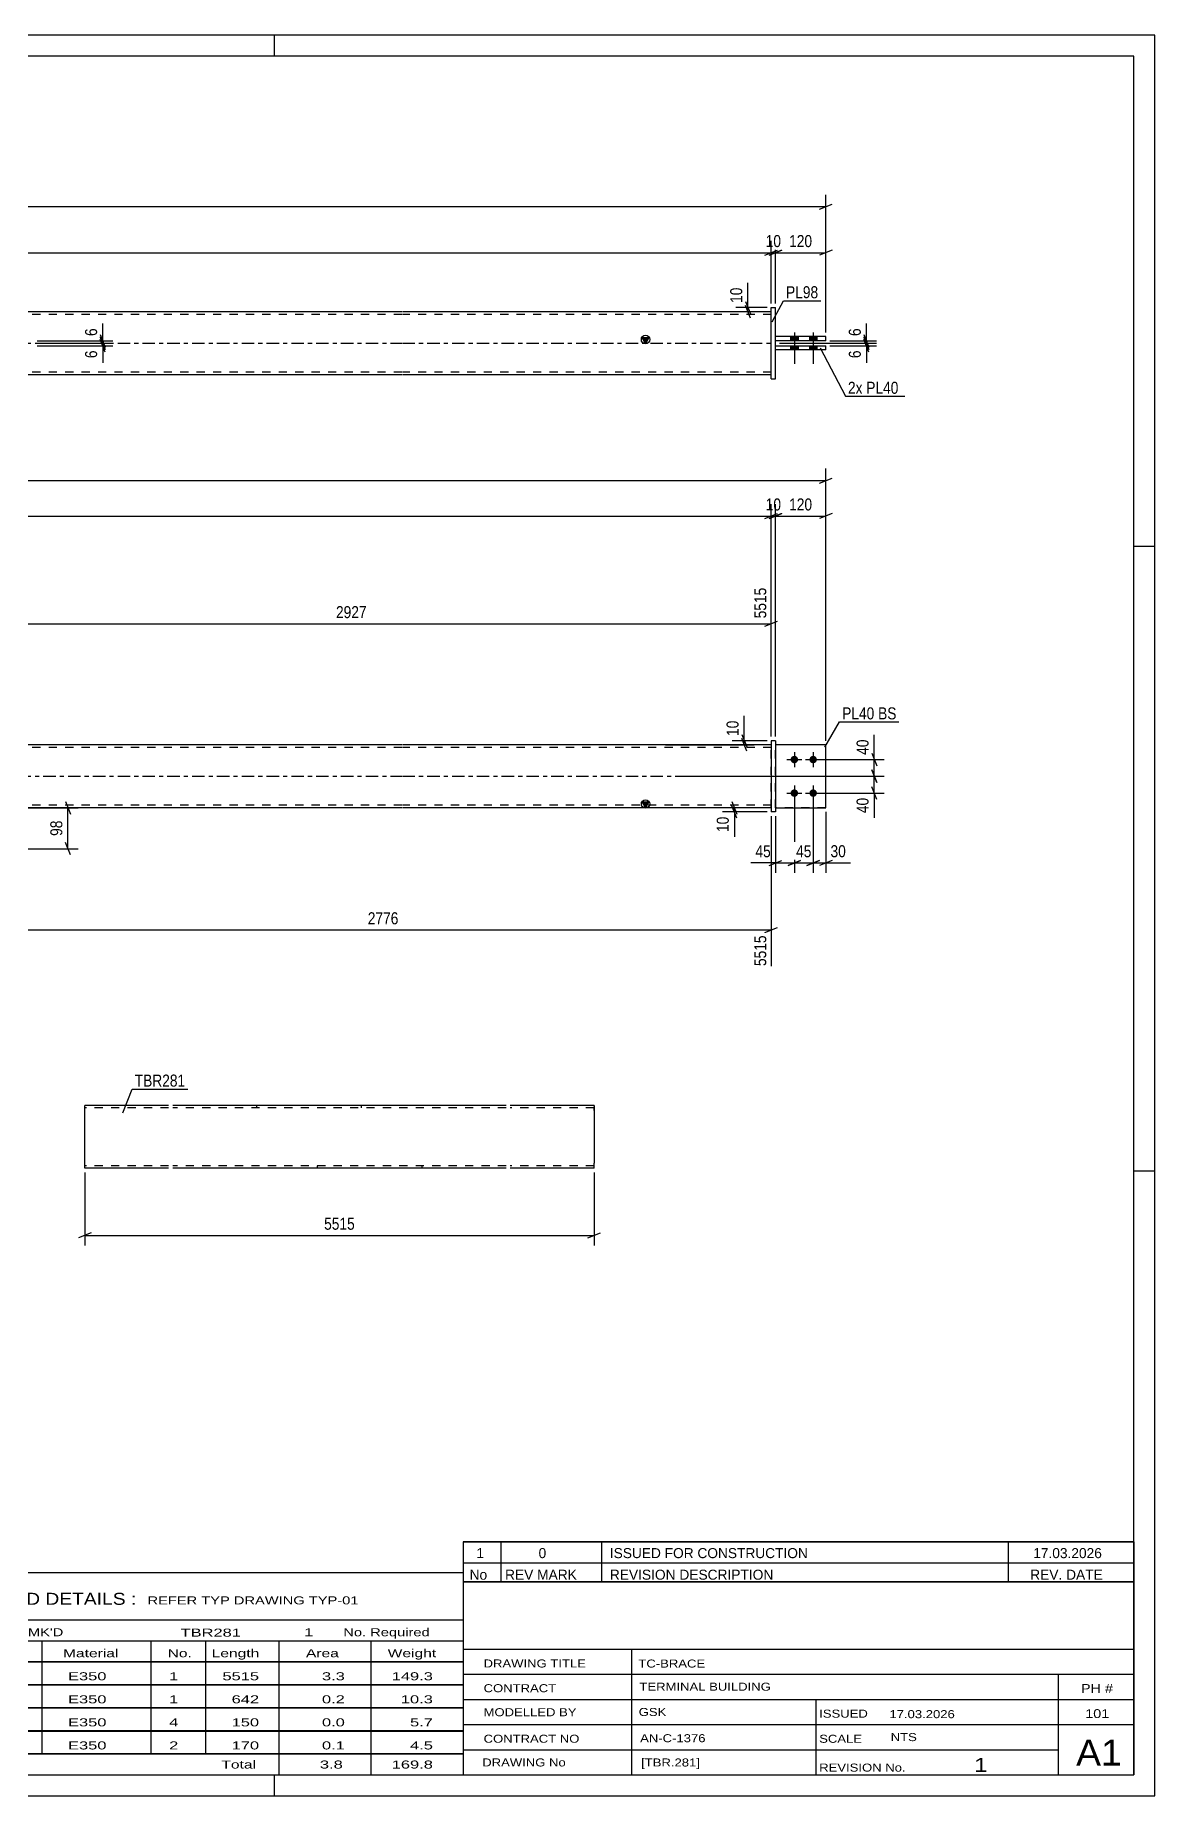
# Model space of a CAD drawing. Header units: millimetres. Extents: x 0 to 594, y 0 to 420.
# Drawn here: x 326.9 to 594, y 0 to 420 of the extents above; entities that cross this region are included whole.
import ezdxf

# ---------------------------------------------------------------- set-up
doc = ezdxf.new("R2010")
doc.units = ezdxf.units.MM
doc.linetypes.add('DXK_LINE_DOT2', pattern=[3.9198, 1.9599, -1.9599])
doc.linetypes.add('DXK_LINE_DOT3', pattern=[5.9187, 2.979, -0.9799, 0.9799, -0.9799])
doc.styles.add('Arial Narrow', font='ARIALN.TTF', dxfattribs={"height": 0.2})

# ---------------------------------------------------------------- blocks, each defined once
blk = doc.blocks.new('Unknown-580575989-1131')
at = {"color": 5, "linetype": 'Continuous'}
for p, q in [((594, 420), (0, 420)), ((384, 415), (384, 420)), ((594, 0), (594, 420)), ((589, 415), (5, 415)), ((589, 5), (589, 415)), ((594, 298), (589, 298)), ((594, 149), (589, 149)), ((5, 5), (589, 5)), ((384, 0), (384, 5)), ((0, 0), (594, 0))]:
    blk.add_line(p, q, dxfattribs=at)
blk = doc.blocks.new('Bolt-580575989-1684 - 1678')
at = {"linetype": 'Continuous'}
for points in [[(508.01, 248.1, -1), (508.01, 246.3, -1)], [(512.51, 248.1, -1), (512.51, 246.3, -1)], [(508.01, 240.1, -1), (508.01, 238.3, -1)], [(512.51, 240.1, -1), (512.51, 238.3, -1)]]:
    blk.add_hatch(color=1, dxfattribs=at).paths.add_polyline_path(points)
at = {"color": 1, "linetype": 'Continuous'}
for p, q in [((508.01, 249), (508.01, 245.4)), ((512.51, 249), (512.51, 245.4)), ((506.21, 247.2), (509.81, 247.2)), ((510.71, 247.2), (514.31, 247.2)), ((508.01, 241), (508.01, 237.4)), ((512.51, 241), (512.51, 237.4)), ((506.21, 239.2), (509.81, 239.2)), ((510.71, 239.2), (514.31, 239.2))]:
    blk.add_line(p, q, dxfattribs=at)
blk = doc.blocks.new('Part-580575989-1705 - 1678')
at = {"color": 2, "linetype": 'Continuous'}
for p, q in [((503.51, 251.7), (502.51, 251.7)), ((502.51, 251.7), (502.51, 234.7)), ((503.51, 251.7), (503.51, 234.7)), ((503.51, 234.7), (502.51, 234.7))]:
    blk.add_line(p, q, dxfattribs=at)
blk = doc.blocks.new('Part-580575989-1710 - 1678')
at = {"color": 7, "linetype": 'DXK_LINE_DOT2'}
for p, q in [((515.51, 250.7), (503.51, 250.7)), ((503.51, 235.7), (503.51, 250.7)), ((515.51, 235.7), (515.51, 250.7)), ((515.51, 235.7), (503.51, 235.7))]:
    blk.add_line(p, q, dxfattribs=at)
blk = doc.blocks.new('Part-580575989-1715 - 1678')
at = {"color": 2, "linetype": 'Continuous'}
for p, q in [((515.51, 250.7), (503.51, 250.7)), ((515.51, 235.7), (515.51, 250.7)), ((503.51, 235.7), (515.51, 235.7))]:
    blk.add_line(p, q, dxfattribs=at)
at = {"color": 7, "linetype": 'DXK_LINE_DOT2'}
blk.add_line((503.51, 250.7), (503.51, 235.7), dxfattribs=at)
blk = doc.blocks.new('Part-580575989-1720 - 1678')
at = {"linetype": 'Continuous'}
blk.add_hatch(color=2, dxfattribs=at).paths.add_polyline_path([(472.51, 235.7), (471.71, 237.1), (473.31, 237.1)])
at = {"color": 2, "linetype": 'Continuous'}
for p, q in [((180.76, 250.7), (92.76, 250.7)), ((414.41, 250.7), (180.86, 250.7)), ((502.51, 250.7), (414.51, 250.7)), ((180.76, 235.7), (92.76, 235.7)), ((414.41, 235.7), (180.86, 235.7)), ((502.51, 235.7), (414.51, 235.7)), ((472.51, 235.7), (471.71, 237.1)), ((471.71, 237.1), (473.31, 237.1)), ((473.31, 237.1), (472.51, 235.7))]:
    blk.add_line(p, q, dxfattribs=at)
at = {"color": 7, "linetype": 'DXK_LINE_DOT2'}
for p, q in [((92.76, 235.7), (92.76, 250.7)), ((180.76, 250.1), (92.76, 250.1)), ((414.41, 250.1), (180.86, 250.1)), ((277.88, 250.7), (277.88, 250.1)), ((302.85, 250.7), (302.85, 250.1)), ((502.51, 250.1), (414.51, 250.1)), ((502.51, 235.7), (502.51, 250.7)), ((180.76, 236.3), (92.76, 236.3)), ((414.41, 236.3), (180.86, 236.3)), ((292.42, 235.7), (292.42, 236.3)), ((317.39, 235.7), (317.39, 236.3)), ((502.51, 236.3), (414.51, 236.3))]:
    blk.add_line(p, q, dxfattribs=at)
at = {"color": 7, "linetype": 'DXK_LINE_DOT3'}
for p, q in [((92.76, 243.2), (180.76, 243.2)), ((180.86, 243.2), (414.41, 243.2)), ((414.51, 243.2), (502.51, 243.2))]:
    blk.add_line(p, q, dxfattribs=at)
at = {"color": 2, "linetype": 'Continuous'}
blk.add_circle((472.51, 236.6), 1, dxfattribs=at)
blk = doc.blocks.new('Part-580575989-1396 - 1368')
at = {"color": 2, "linetype": 'Continuous'}
for p, q in [((515.51, 348.11), (503.51, 348.11)), ((515.51, 347.11), (503.51, 347.11)), ((515.51, 347.11), (515.51, 348.11))]:
    blk.add_line(p, q, dxfattribs=at)
at = {"color": 7, "linetype": 'DXK_LINE_DOT2'}
blk.add_line((503.51, 347.11), (503.51, 348.11), dxfattribs=at)
blk = doc.blocks.new('Part-580575989-1401 - 1368')
at = {"color": 2, "linetype": 'Continuous'}
for p, q in [((503.51, 345.91), (515.51, 345.91)), ((515.51, 344.91), (503.51, 344.91)), ((515.51, 344.91), (515.51, 345.91))]:
    blk.add_line(p, q, dxfattribs=at)
at = {"color": 7, "linetype": 'DXK_LINE_DOT2'}
blk.add_line((503.51, 344.91), (503.51, 345.91), dxfattribs=at)
blk = doc.blocks.new('Part-580575989-1416 - 1368')
at = {"linetype": 'Continuous'}
blk.add_hatch(color=2, dxfattribs=at).paths.add_polyline_path([(472.51, 346.51), (471.71, 347.91), (473.31, 347.91)])
at = {"color": 2, "linetype": 'Continuous'}
for p, q in [((180.76, 354.01), (92.76, 354.01)), ((414.41, 354.01), (180.86, 354.01)), ((502.51, 354.01), (414.51, 354.01)), ((277.88, 347.11), (277.88, 347.21)), ((277.88, 347.21), (302.85, 347.21)), ((277.88, 345.81), (277.88, 345.91)), ((302.85, 345.81), (277.88, 345.81)), ((292.42, 347.11), (292.42, 347.21)), ((292.42, 345.81), (292.42, 345.91)), ((302.85, 347.21), (302.85, 345.81)), ((472.51, 346.51), (471.71, 347.91)), ((471.71, 347.91), (473.31, 347.91)), ((473.31, 347.91), (472.51, 346.51)), ((180.76, 339.01), (92.76, 339.01)), ((414.41, 339.01), (180.86, 339.01)), ((502.51, 339.01), (414.51, 339.01))]:
    blk.add_line(p, q, dxfattribs=at)
at = {"color": 7, "linetype": 'DXK_LINE_DOT2'}
for p, q in [((92.76, 339.01), (92.76, 354.01)), ((180.76, 353.41), (92.76, 353.41)), ((414.41, 353.41), (180.86, 353.41)), ((502.51, 353.41), (414.51, 353.41)), ((502.51, 339.01), (502.51, 354.01)), ((277.88, 347.21), (277.88, 345.91)), ((292.42, 347.21), (292.42, 345.91)), ((302.85, 347.21), (317.39, 347.21)), ((317.39, 345.81), (302.85, 345.81)), ((317.39, 347.21), (317.39, 345.81)), ((180.76, 339.61), (92.76, 339.61)), ((414.41, 339.61), (180.86, 339.61)), ((502.51, 339.61), (414.51, 339.61))]:
    blk.add_line(p, q, dxfattribs=at)
at = {"color": 7, "linetype": 'DXK_LINE_DOT3'}
for p, q in [((92.76, 346.51), (180.76, 346.51)), ((180.86, 346.51), (414.41, 346.51)), ((414.51, 346.51), (502.51, 346.51))]:
    blk.add_line(p, q, dxfattribs=at)
at = {"color": 2, "linetype": 'Continuous'}
blk.add_circle((472.51, 347.41), 1, dxfattribs=at)
blk = doc.blocks.new('Part-580575989-1444 - 1368')
at = {"color": 2, "linetype": 'Continuous'}
for p, q in [((502.51, 338.01), (502.51, 355.01)), ((502.51, 355.01), (503.51, 355.01)), ((503.51, 338.01), (503.51, 355.01)), ((502.51, 338.01), (503.51, 338.01))]:
    blk.add_line(p, q, dxfattribs=at)
blk = doc.blocks.new('Bolt-580575989-1472 - 1368')
at = {"linetype": 'Continuous'}
for points in [[(508.91, 348.11), (507.11, 348.11), (507.11, 347.11), (508.91, 347.11)], [(508.91, 348.11), (507.11, 348.11), (507.11, 347.11), (508.91, 347.11)], [(508.91, 345.91), (507.11, 345.91), (507.11, 344.91), (508.91, 344.91)], [(508.91, 345.91), (507.11, 345.91), (507.11, 344.91), (508.91, 344.91)], [(513.41, 348.11), (511.61, 348.11), (511.61, 347.11), (513.41, 347.11)], [(513.41, 348.11), (511.61, 348.11), (511.61, 347.11), (513.41, 347.11)], [(513.41, 345.91), (511.61, 345.91), (511.61, 344.91), (513.41, 344.91)], [(513.41, 345.91), (511.61, 345.91), (511.61, 344.91), (513.41, 344.91)]]:
    blk.add_hatch(color=1, dxfattribs=at).paths.add_polyline_path(points)
at = {"color": 1, "linetype": 'Continuous'}
for p, q in [((508.01, 349.11), (508.01, 341.61)), ((508.01, 349.11), (508.01, 341.61)), ((512.51, 349.11), (512.51, 341.61)), ((512.51, 349.11), (512.51, 341.61)), ((507.11, 348.11), (507.11, 347.11)), ((507.11, 348.11), (507.11, 347.11)), ((507.11, 345.91), (507.11, 344.91)), ((507.11, 345.91), (507.11, 344.91)), ((508.91, 348.11), (508.91, 347.11)), ((508.91, 348.11), (508.91, 347.11)), ((508.91, 345.91), (508.91, 344.91)), ((508.91, 345.91), (508.91, 344.91)), ((511.61, 348.11), (511.61, 347.11)), ((511.61, 348.11), (511.61, 347.11)), ((511.61, 345.91), (511.61, 344.91)), ((511.61, 345.91), (511.61, 344.91)), ((513.41, 348.11), (513.41, 347.11)), ((513.41, 348.11), (513.41, 347.11)), ((513.41, 345.91), (513.41, 344.91)), ((513.41, 345.91), (513.41, 344.91))]:
    blk.add_line(p, q, dxfattribs=at)
blk = doc.blocks.new('Part-580575989-2546 - 2538')
at = {"color": 2, "linetype": 'Continuous'}
for p, q in [((358.73, 164.69), (338.73, 164.69)), ((338.73, 149.78), (338.73, 164.69)), ((439.25, 164.69), (359.73, 164.69)), ((460.25, 164.69), (440.25, 164.69)), ((460.25, 164.69), (460.25, 164.6)), ((460.25, 164.6), (460.25, 163.49)), ((460.25, 163.49), (460.25, 150.89)), ((338.73, 149.69), (338.73, 149.78)), ((358.73, 149.69), (338.73, 149.69)), ((439.25, 149.69), (359.73, 149.69)), ((460.25, 149.69), (440.25, 149.69)), ((460.25, 149.69), (460.25, 150.89))]:
    blk.add_line(p, q, dxfattribs=at)
at = {"color": 7, "linetype": 'DXK_LINE_DOT2'}
for p, q in [((358.73, 164.09), (338.73, 164.09)), ((439.25, 164.09), (359.73, 164.09)), ((379.73, 164.69), (379.73, 164.09)), ((404.7, 164.69), (404.7, 164.09)), ((460.25, 164.09), (440.25, 164.09)), ((460.25, 163.49), (460.25, 164.34)), ((338.73, 150.29), (338.73, 150.33)), ((358.73, 150.29), (338.73, 150.29)), ((439.25, 150.29), (359.73, 150.29)), ((394.28, 149.69), (394.28, 150.29)), ((419.25, 149.69), (419.25, 150.29)), ((460.25, 150.29), (440.25, 150.29)), ((460.25, 150.33), (460.25, 150.66)), ((460.25, 150.29), (460.25, 150.33))]:
    blk.add_line(p, q, dxfattribs=at)
blk = doc.blocks.new('StraightDimension-580575989-2042 - 1678')
at = {"color": 7, "linetype": 'Continuous'}
for p, q in [((502.51, 252.7), (502.51, 308.13)), ((503.51, 252.7), (503.51, 308.13)), ((501.01, 304.68), (504.01, 305.88)), ((505.01, 305.88), (502.01, 304.68)), ((502.51, 305.28), (503.51, 305.28))]:
    blk.add_line(p, q, dxfattribs=at)
at = {"color": 0}
blk.add_wipeout([(505.44, 306.03), (505.44, 310.23), (500.58, 310.23), (500.58, 306.03)], dxfattribs=at)
at = {"color": 3, "style": 'Arial Narrow'}
blk.add_text('10', height=2.863, dxfattribs=at).set_placement((501.18, 306.63))
blk = doc.blocks.new('StraightDimension-580575989-1945 - 1678')
at = {"color": 7, "linetype": 'Continuous'}
for p, q in [((508.01, 238.2), (508.01, 220.15)), ((503.51, 233.7), (503.51, 220.15)), ((502.01, 221.95), (505.01, 223.15)), ((509.51, 223.15), (506.51, 221.95)), ((503.51, 222.55), (508.01, 222.55))]:
    blk.add_line(p, q, dxfattribs=at)
at = {"color": 0}
blk.add_wipeout([(502.99, 223.3), (502.99, 227.5), (498.13, 227.5), (498.13, 223.3)], dxfattribs=at)
at = {"color": 7, "linetype": 'Continuous'}
blk.add_line((503.51, 222.55), (497.61, 222.55), dxfattribs=at)
blk.add_line((503.51, 222.55), (497.61, 222.55), dxfattribs=at)
at = {"color": 3, "style": 'Arial Narrow'}
blk.add_text('45', height=2.863, dxfattribs=at).set_placement((498.73, 223.9))
blk = doc.blocks.new('StraightDimension-580575989-2004 - 1678')
at = {"color": 7, "linetype": 'Continuous'}
for p, q in [((526.47, 244.72), (527.67, 241.72)), ((481.18, 243.22), (529.47, 243.22)), ((527.67, 237.7), (526.47, 240.7)), ((527.07, 239.2), (527.07, 243.22)), ((513.51, 239.2), (529.47, 239.2))]:
    blk.add_line(p, q, dxfattribs=at)
at = {"color": 0}
blk.add_wipeout([(526.32, 238.68), (522.12, 238.68), (522.12, 233.82), (526.32, 233.82)], dxfattribs=at)
at = {"color": 7, "linetype": 'Continuous'}
blk.add_line((527.07, 239.2), (527.07, 233.29), dxfattribs=at)
blk.add_line((527.07, 239.2), (527.07, 233.29), dxfattribs=at)
at = {"color": 3, "style": 'Arial Narrow'}
blk.add_text('40', height=2.863, rotation=90.0002, dxfattribs=at).set_placement((525.72, 234.42))
blk = doc.blocks.new('StraightDimension-580575989-1736 - 1678')
at = {"color": 7, "linetype": 'Continuous'}
for p, q in [((79.76, 251.7), (79.76, 316.6)), ((515.51, 251.7), (515.51, 316.6)), ((81.26, 314.35), (78.26, 313.15)), ((79.76, 313.75), (515.51, 313.75)), ((514.01, 313.15), (517.01, 314.35))]:
    blk.add_line(p, q, dxfattribs=at)
at = {"color": 0}
blk.add_wipeout([(301.89, 314.5), (301.89, 318.7), (293.38, 318.7), (293.38, 314.5)], dxfattribs=at)
at = {"color": 3, "style": 'Arial Narrow'}
blk.add_text('5775', height=2.863, dxfattribs=at).set_placement((293.98, 315.1))
blk = doc.blocks.new('StraightDimension-580575989-2047 - 1678')
at = {"color": 7, "linetype": 'Continuous'}
for p, q in [((91.76, 252.7), (91.76, 308.13)), ((502.51, 252.7), (502.51, 308.13)), ((93.26, 305.88), (90.26, 304.68)), ((91.76, 305.28), (502.51, 305.28)), ((501.01, 304.68), (504.01, 305.88))]:
    blk.add_line(p, q, dxfattribs=at)
at = {"color": 0}
blk.add_wipeout([(301.39, 306.03), (301.39, 310.23), (292.88, 310.23), (292.88, 306.03)], dxfattribs=at)
at = {"color": 3, "style": 'Arial Narrow'}
blk.add_text('5525', height=2.863, dxfattribs=at).set_placement((293.48, 306.63))
blk = doc.blocks.new('StraightDimension-580575989-1798 - 1678')
at = {"color": 7, "linetype": 'Continuous'}
for p, q in [((302.14, 251.7), (302.14, 288.21)), ((502.51, 252.7), (502.51, 288.21)), ((303.64, 280.19), (300.64, 278.99)), ((302.14, 279.59), (502.51, 279.59)), ((501.01, 278.99), (504.01, 280.19))]:
    blk.add_line(p, q, dxfattribs=at)
at = {"color": 0, "linetype": 'Continuous'}
blk.add_wipeout([(501.91, 288.81), (497.71, 288.81), (497.71, 280.29), (501.91, 280.29)], dxfattribs=at)
at = {"color": 0}
blk.add_wipeout([(406.58, 280.34), (406.58, 284.54), (398.07, 284.54), (398.07, 280.34)], dxfattribs=at)
at = {"color": 3, "linetype": 'Continuous', "style": 'Arial Narrow'}
blk.add_text('5515', height=2.863, rotation=90.0002, dxfattribs=at).set_placement((501.31, 280.89))
at = {"color": 3, "style": 'Arial Narrow'}
blk.add_text('2927', height=2.863, dxfattribs=at).set_placement((398.67, 280.94))
blk = doc.blocks.new('StraightDimension-580575989-1955 - 1678')
at = {"color": 7, "linetype": 'Continuous'}
for p, q in [((508.01, 238.2), (508.01, 220.15)), ((512.51, 238.2), (512.51, 220.15)), ((506.51, 221.95), (509.51, 223.15)), ((514.01, 223.15), (511.01, 221.95)), ((508.01, 222.55), (512.51, 222.55))]:
    blk.add_line(p, q, dxfattribs=at)
at = {"color": 0}
blk.add_wipeout([(512.69, 223.3), (512.69, 227.5), (507.83, 227.5), (507.83, 223.3)], dxfattribs=at)
at = {"color": 3, "style": 'Arial Narrow'}
blk.add_text('45', height=2.863, dxfattribs=at).set_placement((508.43, 223.9))
blk = doc.blocks.new('StraightDimension-580575989-1878 - 1678')
at = {"color": 7, "linetype": 'Continuous'}
for p, q in [((317.29, 234.7), (317.29, 197.94)), ((502.51, 233.7), (502.51, 197.94)), ((318.79, 207.15), (315.79, 205.95)), ((317.29, 206.55), (502.51, 206.55)), ((501.01, 205.95), (504.01, 207.15))]:
    blk.add_line(p, q, dxfattribs=at)
at = {"color": 0}
blk.add_wipeout([(414.16, 207.3), (414.16, 211.5), (405.65, 211.5), (405.65, 207.3)], dxfattribs=at)
at = {"color": 0, "linetype": 'Continuous'}
blk.add_wipeout([(501.91, 205.85), (497.71, 205.85), (497.71, 197.34), (501.91, 197.34)], dxfattribs=at)
at = {"color": 3, "style": 'Arial Narrow'}
blk.add_text('2776', height=2.863, dxfattribs=at).set_placement((406.25, 207.9))
at = {"color": 3, "linetype": 'Continuous', "style": 'Arial Narrow'}
blk.add_text('5515', height=2.863, rotation=90.0002, dxfattribs=at).set_placement((501.31, 197.94))
blk = doc.blocks.new('StraightDimension-580575989-1936 - 1678')
at = {"color": 7, "linetype": 'Continuous'}
for p, q in [((501.51, 235.7), (490.86, 235.7)), ((493.11, 237.2), (494.31, 234.2)), ((494.31, 233.2), (493.11, 236.2)), ((493.71, 234.7), (493.71, 235.7)), ((501.51, 234.7), (490.86, 234.7))]:
    blk.add_line(p, q, dxfattribs=at)
at = {"color": 0}
blk.add_wipeout([(492.96, 234.18), (488.76, 234.18), (488.76, 229.32), (492.96, 229.32)], dxfattribs=at)
at = {"color": 7, "linetype": 'Continuous'}
blk.add_line((493.71, 234.7), (493.71, 228.79), dxfattribs=at)
blk.add_line((493.71, 234.7), (493.71, 228.79), dxfattribs=at)
at = {"color": 3, "style": 'Arial Narrow'}
blk.add_text('10', height=2.863, rotation=90.0002, dxfattribs=at).set_placement((492.36, 229.92))
blk = doc.blocks.new('StraightDimension-580575989-1965 - 1678')
at = {"color": 7, "linetype": 'Continuous'}
for p, q in [((512.51, 238.2), (512.51, 220.15)), ((515.51, 234.7), (515.51, 220.15)), ((511.01, 221.95), (514.01, 223.15)), ((517.01, 223.15), (514.01, 221.95)), ((512.51, 222.55), (515.51, 222.55))]:
    blk.add_line(p, q, dxfattribs=at)
at = {"color": 0}
blk.add_wipeout([(520.89, 223.3), (520.89, 227.5), (516.04, 227.5), (516.04, 223.3)], dxfattribs=at)
at = {"color": 7, "linetype": 'Continuous'}
blk.add_line((515.51, 222.55), (521.42, 222.55), dxfattribs=at)
blk.add_line((515.51, 222.55), (521.42, 222.55), dxfattribs=at)
at = {"color": 3, "style": 'Arial Narrow'}
blk.add_text('30', height=2.863, dxfattribs=at).set_placement((516.64, 223.9))
blk = doc.blocks.new('StraightDimension-580575989-1993 - 1678')
at = {"color": 7, "linetype": 'Continuous'}
for p, q in [((323.03, 235.7), (337.13, 235.7)), ((334.13, 237.2), (335.33, 234.2)), ((334.73, 225.94), (334.73, 235.7)), ((335.33, 224.44), (334.13, 227.44)), ((321.76, 225.94), (337.13, 225.94))]:
    blk.add_line(p, q, dxfattribs=at)
at = {"color": 0}
blk.add_wipeout([(333.98, 233.25), (329.78, 233.25), (329.78, 228.39), (333.98, 228.39)], dxfattribs=at)
at = {"color": 3, "style": 'Arial Narrow'}
blk.add_text('98', height=2.863, rotation=90.0002, dxfattribs=at).set_placement((333.38, 228.99))
blk = doc.blocks.new('StraightDimension-580575989-2014 - 1678')
at = {"color": 7, "linetype": 'Continuous'}
for p, q in [((526.47, 248.7), (527.67, 245.7)), ((513.51, 247.2), (529.47, 247.2)), ((527.67, 241.72), (526.47, 244.72)), ((527.07, 243.22), (527.07, 247.2)), ((481.18, 243.22), (529.47, 243.22))]:
    blk.add_line(p, q, dxfattribs=at)
at = {"color": 0}
blk.add_wipeout([(526.32, 252.58), (522.12, 252.58), (522.12, 247.73), (526.32, 247.73)], dxfattribs=at)
at = {"color": 7, "linetype": 'Continuous'}
blk.add_line((527.07, 247.2), (527.07, 253.11), dxfattribs=at)
blk.add_line((527.07, 247.2), (527.07, 253.11), dxfattribs=at)
at = {"color": 3, "style": 'Arial Narrow'}
blk.add_text('40', height=2.863, rotation=90.0002, dxfattribs=at).set_placement((525.72, 248.33))
blk = doc.blocks.new('StraightDimension-580575989-2027 - 1678')
at = {"color": 7, "linetype": 'Continuous'}
for p, q in [((495.45, 253.2), (496.65, 250.2)), ((496.65, 249.22), (495.45, 252.22)), ((477.3, 250.72), (498.45, 250.72)), ((501.51, 251.7), (493.2, 251.7)), ((496.05, 250.72), (496.05, 251.7))]:
    blk.add_line(p, q, dxfattribs=at)
at = {"color": 0}
blk.add_wipeout([(495.3, 257.08), (491.1, 257.08), (491.1, 252.23), (495.3, 252.23)], dxfattribs=at)
at = {"color": 7, "linetype": 'Continuous'}
blk.add_line((496.05, 251.7), (496.05, 257.61), dxfattribs=at)
blk.add_line((496.05, 251.7), (496.05, 257.61), dxfattribs=at)
at = {"color": 3, "style": 'Arial Narrow'}
blk.add_text('10', height=2.863, rotation=90.0002, dxfattribs=at).set_placement((494.7, 252.83))
blk = doc.blocks.new('StraightDimension-580575989-2032 - 1678')
at = {"color": 7, "linetype": 'Continuous'}
for p, q in [((503.51, 252.7), (503.51, 308.13)), ((515.51, 251.7), (515.51, 308.13)), ((502.01, 304.68), (505.01, 305.88)), ((503.51, 305.28), (515.51, 305.28)), ((517.01, 305.88), (514.01, 304.68))]:
    blk.add_line(p, q, dxfattribs=at)
at = {"color": 0}
blk.add_wipeout([(512.85, 306.03), (512.85, 310.23), (506.17, 310.23), (506.17, 306.03)], dxfattribs=at)
at = {"color": 3, "style": 'Arial Narrow'}
blk.add_text('120', height=2.863, dxfattribs=at).set_placement((506.77, 306.63))
blk = doc.blocks.new('StraightDimension-580575989-1541 - 1368')
at = {"color": 7, "linetype": 'Continuous'}
for p, q in [((342.42, 348.61), (343.62, 345.61)), ((327.41, 347.11), (345.42, 347.11)), ((327.41, 346.51), (345.42, 346.51)), ((343.62, 345.01), (342.42, 348.01)), ((343.02, 346.51), (343.02, 347.11))]:
    blk.add_line(p, q, dxfattribs=at)
at = {"color": 0}
blk.add_wipeout([(342.27, 350.67), (338.07, 350.67), (338.07, 347.64), (342.27, 347.64)], dxfattribs=at)
at = {"color": 7, "linetype": 'Continuous'}
blk.add_line((343.02, 347.11), (343.02, 351.19), dxfattribs=at)
blk.add_line((343.02, 347.11), (343.02, 351.19), dxfattribs=at)
at = {"color": 3, "style": 'Arial Narrow'}
blk.add_text('6', height=2.86, rotation=90.0002, dxfattribs=at).set_placement((341.67, 348.24))
blk = doc.blocks.new('StraightDimension-580575989-1561 - 1368')
at = {"color": 7, "linetype": 'Continuous'}
for p, q in [((503.51, 356.01), (503.51, 370.96)), ((515.51, 349.11), (515.51, 370.96)), ((502.01, 367.51), (505.01, 368.71)), ((503.51, 368.11), (515.51, 368.11)), ((517.01, 368.71), (514.01, 367.51))]:
    blk.add_line(p, q, dxfattribs=at)
at = {"color": 0}
blk.add_wipeout([(512.85, 368.86), (512.85, 373.06), (506.17, 373.06), (506.17, 368.86)], dxfattribs=at)
at = {"color": 3, "style": 'Arial Narrow'}
blk.add_text('120', height=2.863, dxfattribs=at).set_placement((506.77, 369.46))
blk = doc.blocks.new('StraightDimension-580575989-1571 - 1368')
at = {"color": 7, "linetype": 'Continuous'}
for p, q in [((502.51, 356.01), (502.51, 370.96)), ((503.51, 356.01), (503.51, 370.96)), ((501.01, 367.51), (504.01, 368.71)), ((505.01, 368.71), (502.01, 367.51)), ((502.51, 368.11), (503.51, 368.11))]:
    blk.add_line(p, q, dxfattribs=at)
at = {"color": 0}
blk.add_wipeout([(505.44, 368.86), (505.44, 373.06), (500.58, 373.06), (500.58, 368.86)], dxfattribs=at)
at = {"color": 3, "style": 'Arial Narrow'}
blk.add_text('10', height=2.863, dxfattribs=at).set_placement((501.18, 369.46))
blk = doc.blocks.new('StraightDimension-580575989-1632 - 1368')
at = {"color": 7, "linetype": 'Continuous'}
for p, q in [((504.51, 346.51), (527.61, 346.51)), ((516.51, 345.91), (527.61, 345.91)), ((524.61, 348.01), (525.81, 345.01)), ((525.81, 344.41), (524.61, 347.41)), ((525.21, 345.91), (525.21, 346.51))]:
    blk.add_line(p, q, dxfattribs=at)
at = {"color": 0}
blk.add_wipeout([(524.46, 345.39), (520.26, 345.39), (520.26, 342.36), (524.46, 342.36)], dxfattribs=at)
at = {"color": 7, "linetype": 'Continuous'}
blk.add_line((525.21, 345.91), (525.21, 341.84), dxfattribs=at)
blk.add_line((525.21, 345.91), (525.21, 341.84), dxfattribs=at)
at = {"color": 3, "style": 'Arial Narrow'}
blk.add_text('6', height=2.86, rotation=90.0002, dxfattribs=at).set_placement((523.86, 342.96))
blk = doc.blocks.new('StraightDimension-580575989-1550 - 1368')
at = {"color": 7, "linetype": 'Continuous'}
for p, q in [((81.26, 379.71), (78.26, 378.51)), ((79.76, 349.11), (79.76, 381.96)), ((79.76, 379.11), (515.51, 379.11)), ((514.01, 378.51), (517.01, 379.71)), ((515.51, 349.11), (515.51, 381.96))]:
    blk.add_line(p, q, dxfattribs=at)
at = {"color": 0}
blk.add_wipeout([(301.89, 379.86), (301.89, 384.06), (293.38, 384.06), (293.38, 379.86)], dxfattribs=at)
at = {"color": 3, "style": 'Arial Narrow'}
blk.add_text('5775', height=2.863, dxfattribs=at).set_placement((293.98, 380.46))
blk = doc.blocks.new('StraightDimension-580575989-1545 - 1368')
at = {"color": 7, "linetype": 'Continuous'}
for p, q in [((327.41, 346.51), (345.42, 346.51)), ((327.41, 345.91), (345.42, 345.91)), ((342.42, 348.01), (343.62, 345.01)), ((343.62, 344.41), (342.42, 347.41)), ((343.02, 345.91), (343.02, 346.51))]:
    blk.add_line(p, q, dxfattribs=at)
at = {"color": 0}
blk.add_wipeout([(342.27, 345.39), (338.07, 345.39), (338.07, 342.36), (342.27, 342.36)], dxfattribs=at)
at = {"color": 7, "linetype": 'Continuous'}
blk.add_line((343.02, 345.91), (343.02, 341.84), dxfattribs=at)
blk.add_line((343.02, 345.91), (343.02, 341.84), dxfattribs=at)
at = {"color": 3, "style": 'Arial Narrow'}
blk.add_text('6', height=2.86, rotation=90.0002, dxfattribs=at).set_placement((341.67, 342.96))
blk = doc.blocks.new('StraightDimension-580575989-1581 - 1368')
at = {"color": 7, "linetype": 'Continuous'}
for p, q in [((92.76, 356.01), (92.76, 370.96)), ((502.51, 356.01), (502.51, 370.96)), ((94.26, 368.71), (91.26, 367.51)), ((92.76, 368.11), (502.51, 368.11)), ((501.01, 367.51), (504.01, 368.71))]:
    blk.add_line(p, q, dxfattribs=at)
at = {"color": 0}
blk.add_wipeout([(301.89, 368.86), (301.89, 373.06), (293.38, 373.06), (293.38, 368.86)], dxfattribs=at)
at = {"color": 3, "style": 'Arial Narrow'}
blk.add_text('5515', height=2.863, dxfattribs=at).set_placement((293.98, 369.46))
blk = doc.blocks.new('StraightDimension-580575989-1612 - 1368')
at = {"color": 7, "linetype": 'Continuous'}
for p, q in [((501.51, 355.01), (494.08, 355.01)), ((501.51, 354.01), (494.08, 354.01)), ((496.33, 356.51), (497.53, 353.51)), ((497.53, 352.51), (496.33, 355.51)), ((496.93, 354.01), (496.93, 355.01))]:
    blk.add_line(p, q, dxfattribs=at)
at = {"color": 0}
blk.add_wipeout([(496.18, 360.4), (491.98, 360.4), (491.98, 355.54), (496.18, 355.54)], dxfattribs=at)
at = {"color": 7, "linetype": 'Continuous'}
blk.add_line((496.93, 355.01), (496.93, 360.92), dxfattribs=at)
blk.add_line((496.93, 355.01), (496.93, 360.92), dxfattribs=at)
at = {"color": 3, "style": 'Arial Narrow'}
blk.add_text('10', height=2.863, rotation=90.0002, dxfattribs=at).set_placement((495.58, 356.14))
blk = doc.blocks.new('StraightDimension-580575989-1623 - 1368')
at = {"color": 7, "linetype": 'Continuous'}
for p, q in [((524.61, 348.61), (525.81, 345.61)), ((504.51, 346.51), (527.61, 346.51)), ((516.51, 347.11), (527.61, 347.11)), ((525.81, 345.01), (524.61, 348.01)), ((525.21, 346.51), (525.21, 347.11))]:
    blk.add_line(p, q, dxfattribs=at)
at = {"color": 0}
blk.add_wipeout([(524.46, 350.67), (520.26, 350.67), (520.26, 347.64), (524.46, 347.64)], dxfattribs=at)
at = {"color": 7, "linetype": 'Continuous'}
blk.add_line((525.21, 347.11), (525.21, 351.19), dxfattribs=at)
blk.add_line((525.21, 347.11), (525.21, 351.19), dxfattribs=at)
at = {"color": 3, "style": 'Arial Narrow'}
blk.add_text('6', height=2.86, rotation=90.0002, dxfattribs=at).set_placement((523.86, 348.24))
blk = doc.blocks.new('StraightDimension-580575989-2552 - 2538')
at = {"color": 7, "linetype": 'Continuous'}
for p, q in [((338.73, 148.69), (338.73, 131.29)), ((460.25, 148.69), (460.25, 131.29)), ((340.23, 134.29), (337.23, 133.09)), ((338.73, 133.69), (460.25, 133.69)), ((458.75, 133.09), (461.75, 134.29))]:
    blk.add_line(p, q, dxfattribs=at)
at = {"color": 0}
blk.add_wipeout([(403.75, 134.44), (403.75, 138.64), (395.24, 138.64), (395.24, 134.44)], dxfattribs=at)
at = {"color": 3, "style": 'Arial Narrow'}
blk.add_text('5515', height=2.863, dxfattribs=at).set_placement((395.84, 135.04))
blk = doc.blocks.new('Unknown-580575989-4456')
at = {"color": 7, "linetype": 'Continuous'}
for p, q in [((429, 51.05), (429, 5)), ((429, 51.05), (589, 51.05)), ((589, 51), (589, 5)), ((429, 35), (589, 35)), ((469.14, 35), (469.14, 5)), ((429, 29), (589, 29)), ((571, 5.05), (571, 29.05)), ((429, 23), (589, 23)), ((513.14, 23), (513.14, 5)), ((429, 17), (589, 17)), ((429, 11), (571, 11)), ((429, 5), (589, 5))]:
    blk.add_line(p, q, dxfattribs=at)
at = {"color": 7, "style": 'Arial Narrow'}
for s, height, width, p in [('DRAWING TITLE', 1.9089, 1.425378, (433.88, 30.61)), ('TC-BRACE', 1.909, 1.425378, (470.81, 30.59)), ('CONTRACT', 1.909, 1.425378, (433.88, 24.71)), ('TERMINAL BUILDING', 1.9089, 1.425378, (471.06, 25.07)), ('MODELLED BY', 1.9089, 1.425378, (433.88, 18.98)), ('GSK', 1.909, 1.425378, (470.88, 19.04)), ('ISSUED', 1.909, 1.425378, (513.94, 18.64)), ('17.03.2026', 1.909, 1.425378, (530.69, 18.52)), ('CONTRACT NO', 1.9089, 1.425378, (433.88, 12.66)), ('AN-C-1376', 1.909, 1.425378, (471.23, 12.78)), ('SCALE', 1.909, 1.425378, (513.94, 12.65)), ('A1', 6.204, 1.25, (575.24, 7.2)), ('DRAWING No', 1.909, 1.425378, (433.56, 7)), ('[TBR.281]', 1.909, 1.425378, (471.46, 6.99)), ('1', 3.34, 1.5, (550.91, 5.68)), ('REVISION No.', 1.9089, 1.425378, (513.94, 5.77))]:
    blk.add_text(s, height=height, dxfattribs=dict(at, width=width)).set_placement(p)
at = {"color": 7, "linetype": 'Continuous', "style": 'Arial Narrow'}
for s, height, width, p in [('PH #', 2.1, 1.42538, (576.4, 24.55)), ('101', 2.1, 1.42538, (577.41, 18.55)), ('NTS', 1.909, 1.425378, (531, 13.05))]:
    blk.add_text(s, height=height, dxfattribs=dict(at, width=width)).set_placement(p)
blk = doc.blocks.new('Unknown-580575989-4457')
at = {"color": 7, "linetype": 'Continuous'}
for p, q in [((429, 60.55), (589, 60.55)), ((589, 60.55), (429, 60.55)), ((429, 60.55), (429, 55.55)), ((438, 60.55), (438, 55.55)), ((462, 60.55), (462, 55.55)), ((559, 60.55), (559, 55.55)), ((589, 60.55), (589, 55.55)), ((429, 55.55), (589, 55.55)), ((429, 55.55), (429, 51.05)), ((429, 55.55), (589, 55.55)), ((438, 55.55), (438, 51.05)), ((462, 55.55), (462, 51.05)), ((559, 55.55), (559, 51.05)), ((589, 55.55), (589, 51.05)), ((589, 51.05), (429, 51.05))]:
    blk.add_line(p, q, dxfattribs=at)
at = {"color": 7, "linetype": 'Continuous', "style": 'Arial Narrow'}
for s, height, width, p in [('1', 2.39, 1.196471, (432.16, 56.7)), ('0', 2.39, 1.196471, (447, 56.7)), ('ISSUED FOR CONSTRUCTION', 2.3861, 1.196471, (464, 56.7)), ('17.03.2026', 2.386, 1.196471, (565, 56.7)), ('No', 2.386, 1.2, (430.54, 51.55)), ('REV MARK', 2.386, 1.2, (439, 51.55)), ('REVISION DESCRIPTION', 2.3861, 1.2, (464, 51.55)), ('REV. DATE', 2.386, 1.2, (564.28, 51.55))]:
    blk.add_text(s, height=height, dxfattribs=dict(at, width=width)).set_placement(p)
blk = doc.blocks.new('Unknown-580575989-4458')
at = {"color": 7, "linetype": 'Continuous'}
for p, q in [((269, 53.25), (429, 53.25)), ((269, 42), (269, 53.25)), ((429, 53.25), (429, 42)), ((269, 42), (429, 42)), ((269, 42), (269, 37)), ((429, 42), (429, 37)), ((269, 37), (429, 37)), ((269, 37), (269, 32)), ((293, 37), (293, 32)), ((328.5, 37), (328.5, 32)), ((354.5, 37), (354.5, 32)), ((367.5, 37), (367.5, 32)), ((385, 37), (385, 32)), ((407, 37), (407, 32)), ((429, 37), (429, 32)), ((269, 32), (429, 32)), ((269, 31.95), (269, 26.55)), ((269, 31.95), (429, 31.95)), ((293, 32), (293, 26.5)), ((328.5, 32), (328.5, 26.5)), ((354.5, 32), (354.5, 26.5)), ((367.5, 32), (367.5, 26.5)), ((385, 32), (385, 26.5)), ((407, 32), (407, 26.5)), ((429, 31.95), (429, 26.55)), ((269, 26.55), (429, 26.55)), ((269, 26.45), (269, 21.05)), ((269, 26.45), (429, 26.45)), ((293, 26.5), (293, 21)), ((328.5, 26.5), (328.5, 21)), ((354.5, 26.5), (354.5, 21)), ((367.5, 26.5), (367.5, 21)), ((385, 26.5), (385, 21)), ((407, 26.5), (407, 21)), ((429, 26.45), (429, 21.05)), ((269, 21.05), (429, 21.05)), ((293, 21), (293, 15.5)), ((328.5, 21), (328.5, 15.5)), ((354.5, 21), (354.5, 15.5)), ((367.5, 21), (367.5, 15.5)), ((385, 21), (385, 15.5)), ((407, 21), (407, 15.5)), ((269, 20.95), (269, 15.55)), ((269, 20.95), (429, 20.95)), ((429, 20.95), (429, 15.55)), ((269, 15.55), (429, 15.55)), ((269, 15.45), (269, 10.05)), ((269, 15.45), (429, 15.45)), ((293, 15.5), (293, 10)), ((328.5, 15.5), (328.5, 10)), ((354.5, 15.5), (354.5, 10)), ((367.5, 15.5), (367.5, 10)), ((385, 15.5), (385, 10)), ((407, 15.5), (407, 10)), ((429, 15.45), (429, 10.05)), ((269, 10.05), (429, 10.05)), ((269, 10), (429, 10)), ((269, 10), (269, 5)), ((385, 10), (385, 5)), ((407, 10), (407, 5)), ((429, 10), (429, 5)), ((269, 5), (429, 5))]:
    blk.add_line(p, q, dxfattribs=at)
at = {"color": 7, "style": 'Arial Narrow'}
for s, height, width, p in [('GENERAL NOTES & WELD DETAILS :', 2.8633, 1.4, (270.15, 45.56)), ('REFER TYP DRAWING TYP-01', 1.9089, 1.6, (353.7, 45.66)), ("MATERIAL LIST FOR ASSEMBLY MK'D", 1.9089, 1.6, (270.15, 38.06)), ('TBR281', 1.909, 1.794707, (361.59, 37.97)), ('1', 1.91, 1.794707, (391.08, 38.06)), ('No. Required', 1.9089, 1.6, (400.41, 38.06)), ('Mark', 1.909, 1.7, (270.34, 33)), ('Profile', 1.909, 1.7, (303.41, 33)), ('Material', 1.909, 1.7, (333.54, 33.06)), ('No.', 1.909, 1.7, (358.5, 33.06)), ('Length', 1.909, 1.7, (369, 33.06)), ('Area', 1.909, 1.7, (391.5, 33.06)), ('Weight', 1.909, 1.7, (411, 33.06))]:
    blk.add_text(s, height=height, dxfattribs=dict(at, width=width)).set_placement(p)
at = {"color": 7, "linetype": 'Continuous', "style": 'Arial Narrow'}
for s, height, width, p in [('TBR281', 1.909, 1.794707, (270.5, 27.56)), ('SHS150*6', 1.909, 1.794707, (295, 27.56)), ('E350', 1.909, 1.794707, (334.74, 27.56)), ('1', 1.91, 1.794707, (358.86, 27.56)), ('5515', 1.909, 1.794707, (371.58, 27.56)), ('3.3', 1.909, 1.794707, (395.32, 27.56)), ('149.3', 1.909, 1.794707, (411.96, 27.56)), ('PL300', 1.909, 1.794707, (270.5, 22.06)), ('PL12*170', 1.909, 1.794707, (295, 22.06)), ('E350', 1.909, 1.794707, (334.74, 22.06)), ('1', 1.91, 1.794707, (358.86, 22.06)), ('642', 1.909, 1.794707, (373.77, 22.06)), ('0.2', 1.909, 1.794707, (395.32, 22.06)), ('10.3', 1.909, 1.794707, (414.14, 22.06)), ('PL40', 1.909, 1.794707, (270.5, 16.56)), ('PL10*120', 1.909, 1.794707, (295, 16.56)), ('E350', 1.909, 1.794707, (334.74, 16.56)), ('4', 1.91, 1.794707, (358.86, 16.56)), ('150', 1.909, 1.794707, (373.77, 16.56)), ('0.0', 1.909, 1.794707, (395.32, 16.56)), ('5.7', 1.909, 1.794707, (416.33, 16.56)), ('PL98', 1.909, 1.794707, (270.5, 11.06)), ('PL10*170', 1.909, 1.794707, (295, 11.06)), ('E350', 1.909, 1.794707, (334.74, 11.06)), ('2', 1.91, 1.794707, (358.86, 11.06)), ('170', 1.909, 1.794707, (373.77, 11.06)), ('0.1', 1.909, 1.794707, (395.32, 11.06)), ('4.5', 1.909, 1.794707, (416.33, 11.06)), ('Total', 1.909, 1.7, (371.33, 6.5)), ('3.8', 1.909, 1.794707, (394.83, 6.5)), ('169.8', 1.909, 1.794707, (411.96, 6.5))]:
    blk.add_text(s, height=height, dxfattribs=dict(at, width=width)).set_placement(p)
blk = doc.blocks.new('MarkSet-580575989-2078 - 1678')
at = {"color": 0}
blk.add_wipeout([(527.09, 256.79), (527.09, 259.79), (519.42, 259.79), (519.42, 256.79)], dxfattribs=at)
blk.add_wipeout([(527.09, 256.79), (527.09, 259.79), (519.42, 259.79), (519.42, 256.79)], dxfattribs=at)
at = {"color": 30, "linetype": 'Continuous'}
blk.add_line((515.32, 250.12), (518.82, 256.19), dxfattribs=at)
at = {"color": 0}
blk.add_wipeout([(532.37, 256.79), (532.37, 259.79), (527.99, 259.79), (527.99, 256.79)], dxfattribs=at)
blk.add_wipeout([(532.37, 256.79), (532.37, 259.79), (527.99, 259.79), (527.99, 256.79)], dxfattribs=at)
at = {"color": 30, "linetype": 'Continuous'}
blk.add_line((518.82, 256.19), (532.97, 256.19), dxfattribs=at)
at = {"color": 3, "style": 'Arial Narrow'}
for s, p in [('PL40', (519.42, 256.79)), ('BS', (527.99, 256.79))]:
    blk.add_text(s, height=2.863, dxfattribs=at).set_placement(p)
blk = doc.blocks.new('Mark-580575989-1440 - 1368')
at = {"color": 0}
blk.add_wipeout([(513.71, 357.26), (513.71, 360.26), (506.03, 360.26), (506.03, 357.26)], dxfattribs=at)
blk.add_wipeout([(513.71, 357.26), (513.71, 360.26), (506.03, 360.26), (506.03, 357.26)], dxfattribs=at)
at = {"color": 30, "linetype": 'Continuous'}
for p, q in [((502.74, 351.59), (505.43, 356.66)), ((505.43, 356.66), (514.31, 356.66))]:
    blk.add_line(p, q, dxfattribs=at)
at = {"color": 3, "style": 'Arial Narrow'}
blk.add_text('PL98', height=2.863, dxfattribs=at).set_placement((506.03, 357.26))
blk = doc.blocks.new('MarkSet-580575989-1663 - 1368')
at = {"color": 0}
blk.add_wipeout([(524.27, 334.46), (524.27, 337.46), (520.8, 337.46), (520.8, 334.46)], dxfattribs=at)
blk.add_wipeout([(524.27, 334.46), (524.27, 337.46), (520.8, 337.46), (520.8, 334.46)], dxfattribs=at)
at = {"color": 30, "linetype": 'Continuous'}
blk.add_line((514.17, 345.43), (520.2, 333.86), dxfattribs=at)
at = {"color": 0}
blk.add_wipeout([(532.85, 334.46), (532.85, 337.46), (525.17, 337.46), (525.17, 334.46)], dxfattribs=at)
blk.add_wipeout([(532.85, 334.46), (532.85, 337.46), (525.17, 337.46), (525.17, 334.46)], dxfattribs=at)
at = {"color": 30, "linetype": 'Continuous'}
blk.add_line((520.2, 333.86), (534.35, 333.86), dxfattribs=at)
at = {"color": 3, "style": 'Arial Narrow'}
for s, p in [('2x', (520.8, 334.46)), ('PL40', (525.17, 334.46))]:
    blk.add_text(s, height=2.863, dxfattribs=at).set_placement(p)
blk = doc.blocks.new('Mark-580575989-2542 - 2538')
at = {"color": 0}
blk.add_wipeout([(362.71, 169.18), (362.71, 172.18), (350.65, 172.18), (350.65, 169.18)], dxfattribs=at)
blk.add_wipeout([(362.71, 169.18), (362.71, 172.18), (350.65, 172.18), (350.65, 169.18)], dxfattribs=at)
at = {"color": 30, "linetype": 'Continuous'}
for p, q in [((347.82, 162.93), (350.05, 168.58)), ((350.05, 168.58), (363.31, 168.58))]:
    blk.add_line(p, q, dxfattribs=at)
at = {"color": 3, "style": 'Arial Narrow'}
blk.add_text('TBR281', height=2.863, dxfattribs=at).set_placement((350.65, 169.18))

msp = doc.modelspace()

# ---------------------------------------------------------------- block references
for name in ['Unknown-580575989-1131', 'Part-580575989-1416 - 1368', 'Part-580575989-1444 - 1368', 'Bolt-580575989-1472 - 1368', 'Part-580575989-1396 - 1368', 'Part-580575989-1401 - 1368', 'Part-580575989-1720 - 1678', 'Part-580575989-1705 - 1678', 'Part-580575989-1710 - 1678', 'Part-580575989-1715 - 1678', 'Bolt-580575989-1684 - 1678', 'Part-580575989-2546 - 2538', 'Unknown-580575989-4457', 'Unknown-580575989-4458', 'Unknown-580575989-4456']:
    msp.add_blockref(name, (0, 0))

# ---------------------------------------------------------------- next in the draw order: block references
for name in ['StraightDimension-580575989-1561 - 1368', 'StraightDimension-580575989-1541 - 1368', 'StraightDimension-580575989-2042 - 1678', 'StraightDimension-580575989-1945 - 1678', 'Mark-580575989-2542 - 2538', 'StraightDimension-580575989-2552 - 2538']:
    msp.add_blockref(name, (0, 0))

# ---------------------------------------------------------------- next in the draw order: block references
for name in ['StraightDimension-580575989-1571 - 1368', 'StraightDimension-580575989-1632 - 1368', 'StraightDimension-580575989-1736 - 1678', 'StraightDimension-580575989-2004 - 1678']:
    msp.add_blockref(name, (0, 0))

# ---------------------------------------------------------------- next in the draw order: block references
for name in ['StraightDimension-580575989-1550 - 1368', 'StraightDimension-580575989-2047 - 1678', 'StraightDimension-580575989-1955 - 1678', 'StraightDimension-580575989-1878 - 1678']:
    msp.add_blockref(name, (0, 0))

# ---------------------------------------------------------------- next in the draw order: block references
for name in ['StraightDimension-580575989-1581 - 1368', 'StraightDimension-580575989-1623 - 1368', 'StraightDimension-580575989-1545 - 1368', 'StraightDimension-580575989-1798 - 1678', 'StraightDimension-580575989-1993 - 1678', 'StraightDimension-580575989-1936 - 1678', 'StraightDimension-580575989-1965 - 1678']:
    msp.add_blockref(name, (0, 0))

# ---------------------------------------------------------------- next in the draw order: block references
for name in ['StraightDimension-580575989-1612 - 1368', 'MarkSet-580575989-1663 - 1368', 'StraightDimension-580575989-2014 - 1678']:
    msp.add_blockref(name, (0, 0))

# ---------------------------------------------------------------- next in the draw order: block references
for name in ['Mark-580575989-1440 - 1368', 'StraightDimension-580575989-2027 - 1678']:
    msp.add_blockref(name, (0, 0))

# ---------------------------------------------------------------- next in the draw order: block references
msp.add_blockref('StraightDimension-580575989-2032 - 1678', (0, 0))

# ---------------------------------------------------------------- next in the draw order: block references
msp.add_blockref('MarkSet-580575989-2078 - 1678', (0, 0))

doc.saveas('drawing.dxf')
